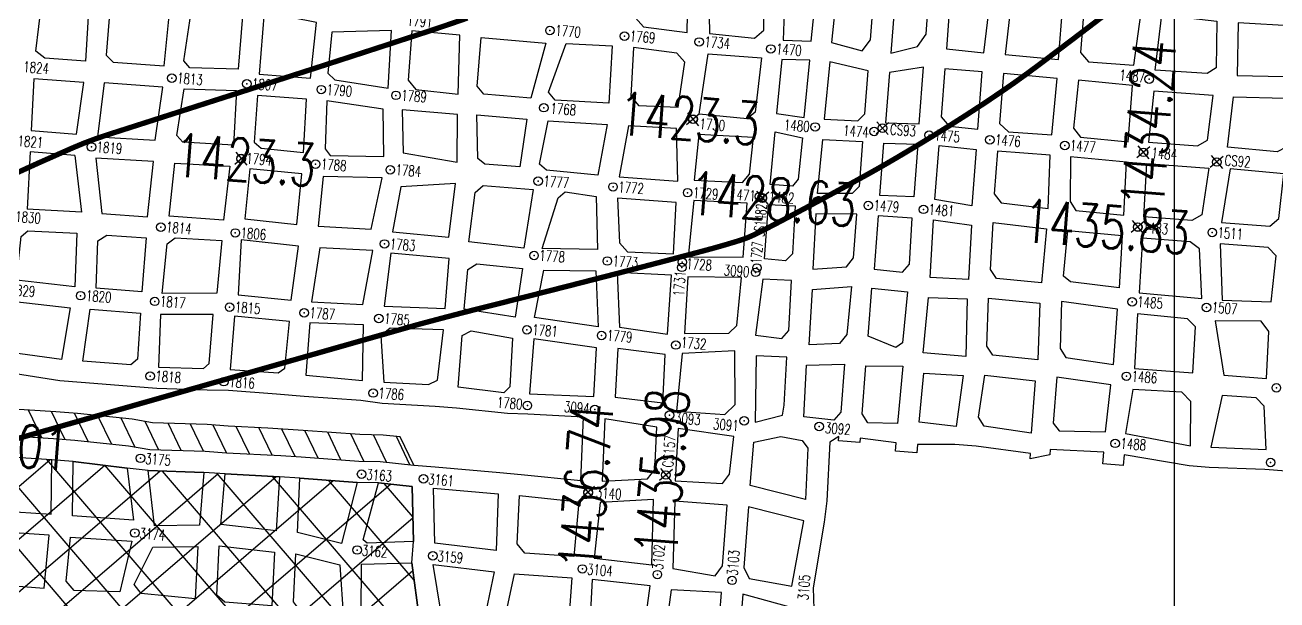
# Model space of a CAD drawing. Header units: inches. Extents: x 10131215 to 10153225, y 3476725 to 3491422.
# Drawn here: x 10138923 to 10140096, y 3482719 to 3483257 of the extents above; entities that cross this region are included whole.
import ezdxf
from ezdxf.enums import TextEntityAlignment as Align

# ---------------------------------------------------------------- set-up
doc = ezdxf.new("R2010")
doc.units = ezdxf.units.IN
doc.header["$LTSCALE"] = 100
doc.header["$MEASUREMENT"] = 0
doc.header["$PDMODE"] = 32
doc.header["$PDSIZE"] = 8
doc.layers.get('0').update_dxf_attribs({"color": 60, "linetype": 'CONTINUOUS'})
for name, color, linetype in [('ELEVATIONS-UPEER MASON-CONTOURS', 175, 'CONTINUOUS'), ('ELEVATIONS-UPPER MASON-SPOT', 175, 'CONTINUOUS'), ('GRID COORDINATES-VA SOUTH NAD27', 252, 'CONTINUOUS'), ('MINE WORKINGS-ADVANCED-SURVEYED', 7, 'CONTINUOUS'), ('MINE WORKINGS-RETREAT AREA', 4, 'CONTINUOUS'), ('SPADS-CONTROL SURVEY-LABELS', 230, 'CONTINUOUS'), ('SPADS-CONTROL SURVEY-SYMBOLS', 230, 'CONTINUOUS'), ('SPADS-LABEL', 90, 'CONTINUOUS'), ('SPADS-SYMBOL', 90, 'CONTINUOUS')]:
    doc.layers.add(name, color=color, linetype=linetype)
doc.styles.add('LEV', font='SIMPLEX.shx', dxfattribs={"width": 0.7, "height": 40})
doc.styles.add('SP', font='SIMPLEX', dxfattribs={"width": 0.75, "height": 12})

# ---------------------------------------------------------------- blocks, each defined once
blk = doc.blocks.new('*X37')
at = {"color": 0}
for p, q in [((778431.440724347, 180254.6944563904), (778417.0520876484, 180279.616306204)), ((778453.0233580143, 180254.8122383174), (778438.6347213157, 180279.7340881311)), ((778474.4682843264, 180255.1685363804), (778460.2173549831, 180279.8518700581)), ((778495.7497664167, 180255.8079281394), (778481.4719582447, 180280.5378173144)), ((778517.8295064518, 180255.0646965807), (778503.1013427561, 180280.5746244041)), ((778172.0395786637, 180253.9904202553), (778157.7364120643, 180278.7642315147)), ((778193.6163695323, 180254.1183222065), (778179.1919166652, 180279.1022074439)), ((778215.4826214935, 180253.7448628388), (778200.8551449782, 180279.0803953497)), ((778237.4723052448, 180253.1576133392), (778222.8072893762, 180278.5581659174)), ((778259.700789569, 180252.1567491145), (778244.7969731275, 180277.9709164178)), ((778281.9072860145, 180251.1939690126), (778267.2660962094, 180276.5532536384)), ((778303.022402681, 180252.1215141387), (778288.9350505663, 180276.5215237451)), ((778324.1375193472, 180253.0490592648), (778310.0544595488, 180277.4416343617)), ((778345.6857351456, 180253.2264546896), (778331.2970984471, 180278.1483045032)), ((778367.0275597156, 180253.7613302082), (778352.7956508626, 180278.4117194304)), ((778388.3693179, 180254.2963207098), (778374.1385483356, 180278.9447366263)), ((778409.8580906796, 180254.5766744633), (778395.5650953876, 180279.3328685014))]:
    blk.add_line(p, q, dxfattribs=at)
blk = doc.blocks.new('*X36')
at = {"color": 0}
for p, q in [((777780.7893512186, 179833.6175103443), (778181.3109365975, 180234.1390957233)), ((777833.8412347785, 179833.6363853153), (778232.8974682653, 180232.6926188021)), ((777939.9450018986, 179833.6741352573), (778339.4630648204, 180233.1921981792)), ((777992.9968854585, 179833.6930102282), (778393.7321931425, 180234.4283179124)), ((778046.0487690184, 179833.7118851992), (778447.1165895832, 180234.7797057641)), ((778464.4550965122, 179842.0101065561), (778072.0977594928, 180234.3674435756)), ((778099.1006525784, 179833.7307601702), (778501.0036230488, 180235.6337306406)), ((778464.1503757938, 179895.3478358636), (778126.0728776621, 180233.4253339953)), ((778508.7330821571, 179903.7981380892), (778178.43768872, 180234.0935315264)), ((778536.8641973105, 179928.7000315249), (778232.8703550312, 180232.6938738043)), ((778535.7561820616, 180035.8740639518), (778338.4436112519, 180233.1866347615)), ((778537.6014592015, 180087.0617954009), (778390.3204612352, 180234.3427933671)), ((778530.0462659684, 180147.6499972231), (778442.9393536672, 180234.7569095241)), ((778524.4274831408, 180206.3017886396), (778494.8889967364, 180235.8402750439)), ((777886.8931183385, 179833.6552602863), (778284.5431172483, 180231.3052591961)), ((778537.2350632808, 179981.3621741436), (778287.1763074156, 180231.4209300088)), ((778152.1525361383, 179833.7496351412), (778524.4528683521, 180206.0499673549)), ((778205.2044196983, 179833.7685101122), (778528.1626029343, 180156.7266933482))]:
    blk.add_line(p, q, dxfattribs=at)
blk = doc.blocks.new('CS')
at = {"layer": 'SPADS-CONTROL SURVEY-SYMBOLS'}
for p, q in [((-5.656854249653406, 5.656854249420576), (5.656854249420576, -5.656854249536991)), ((5.656854249420576, 5.656854249420576), (-5.656854249653406, -5.656854249536991))]:
    blk.add_line(p, q, dxfattribs=at)
blk.add_circle((-2.328306436538696e-10, -1.455191522836685e-10), 4, dxfattribs=at)
blk = doc.blocks.new('SS')
at = {"layer": 'SPADS-CONTROL SURVEY-SYMBOLS'}
blk.add_line((0, 0), (0, -4), dxfattribs=at)
blk.add_circle((0, 0), 4, dxfattribs=at)

msp = doc.modelspace()

# ---------------------------------------------------------------- linework, layer by layer
at = {"layer": 'ELEVATIONS-UPEER MASON-CONTOURS', "const_width": 5.000142584255225}
for points in [[(10135978.88428691, 3483263.248318839, 4.255055060081e-07), (10135880.17467438, 3483248.315375748, 0.0005474603146306517)], [(10136147.75905881, 3483288.543522684, 1.373056544530431e-06), (10135988.51066798, 3483264.690762232, 2.300745381369936e-05)], [(10139638.82532724, 3483431.707527347, 7.746851416543983e-07), (10139693.51518071, 3483463.689686147, 1.130609256245208e-05)], [(10138804.86546588, 3484318.684978562, 1.744273280105424e-06), (10138743.64353124, 3484310.015058426, 0.000372396925062913)], [(10137623.40510488, 3484107.94514403, -4.648642984989848e-07), (10137609.74202543, 3484100.70544615, -0.0001325035653944771)], [(10139697.26243891, 3483465.881172217, 6.75367293993385e-06), (10139736.40876738, 3483488.776777369, -3.284967643956018e-06), (10139816.89067232, 3483535.849167633, -0.0002011422296852698)], [(10139949.99915357, 3483278.494988322, -0.001039072279591555), (10139918.54664585, 3483254.413962916, -0.0007740340605703003), (10139901.03346902, 3483241.105780974, -0.0005078287027731104), (10139874.28792481, 3483220.889918093, -0.01198771356719009), (10139836.65728365, 3483193.897010481, -0.009793173159368273), (10139789.20115846, 3483162.893999811, -0.006670368351862908), (10139740.48633383, 3483133.309864366, -0.008581508942518332), (10139701.93568086, 3483111.47915666, -7.051963211750682e-05), (10139686.70196177, 3483103.197295362, -0.0005486088295270628), (10139684.74246193, 3483102.135148239, -0.0001512913614189629), (10139680.93926933, 3483100.080509928, -4.217995637000481e-05), (10139667.29510137, 3483092.716198067, -0.002312140601091855), (10139633.10244169, 3483074.468408147, -0.003794415938045093), (10139612.13259114, 3483063.604242618, -0.008406307911324), (10139606.15766103, 3483060.69137531, -0.00991406096609371), (10139601.00419478, 3483058.408682426, -0.01662209407865198), (10139596.41220875, 3483056.659762101, -0.008930999990898202), (10139587.71234806, 3483053.846085912, -0.008944882218229996), (10139559.60952505, 3483045.854742159, -0.002172479273046496), (10139443.2058931, 3483015.534407933, -0.001162993260614041), (10139352.63335292, 3482992.586537043, 0.003050303510867928), (10139318.1336375, 3482983.706816668, 0.0008489259240611983), (10139293.55556034, 3482977.175996867, 0.004015818449933219), (10139288.37346379, 3482975.744903859), (10139049.95220506, 3482907.836680224), (10138970.77169532, 3482885.284128526), (10138891.59118557, 3482862.731576827, 0.0353592323877614)], [(10138870.97526662, 3483097.925475069, -0.008227939242929545), (10138967.62913829, 3483141.993784451, -0.02531711529445918), (10138999.94903097, 3483154.185039477), (10138999.97806762, 3483154.19434327), (10139129.27554745, 3483195.623260988, 0.0007621395652452576), (10139211.25899711, 3483222.029892496, 0.0008120970066991008), (10139288.12070304, 3483247.05420054, 0.002382436526322875), (10139315.12228798, 3483256.036463472, 0.002841425880462509), (10139337.68231046, 3483263.803915795, 0.004295220990729927)], [(10138599.35809262, 3482721.946277663, 1.5611366542742e-05), (10138519.3712577, 3482686.899389814, 0.000200515721127028)]]:
    msp.add_lwpolyline(points, format="xyb", dxfattribs=at)
at = {"layer": 'GRID COORDINATES-VA SOUTH NAD27'}
msp.add_line((10140000, 3476730), (10140000, 3490730), dxfattribs=at)
at = {"layer": 'MINE WORKINGS-ADVANCED-SURVEYED', "flags": 128}
for points in [[(10139544.67122843, 3483301.884061131), (10139499.56215498, 3483306.409924616), (10139495.31187606, 3483263.999420736), (10139502.67797467, 3483255.41176147), (10139543.48156735, 3483250.281566494)], [(10139563.6138405, 3483300.401483145), (10139564.62073666, 3483249.185172415), (10139606.69538732, 3483244.99796434), (10139615.2807428, 3483252.366747928), (10139615.5768394, 3483297.665495671)], [(10139635.48729201, 3483295.769001434), (10139633.61799701, 3483242.944999261), (10139659.81253547, 3483242.256929691), (10139664.6837131, 3483290.734413571)], [(10139683.62406072, 3483289.223181796), (10139678.75288309, 3483240.745697916), (10139707.49232453, 3483232.937793398), (10139715.32548832, 3483243.361383999), (10139718.81951792, 3483288.226818935)], [(10138979.95359893, 3483223.427127706), (10138942.05418612, 3483226.205052585), (10138933.51662912, 3483232.847099973), (10138939.14975126, 3483278.971214165), (10138983.0242075, 3483275.633174575)], [(10139770.07584431, 3483284.468357074), (10139738.75971123, 3483286.673916887), (10139734.41158549, 3483230.841375633), (10139759.45537149, 3483237.136129581), (10139767.34551889, 3483248.571013998)], [(10139827.25340783, 3483280.142566438), (10139790.01881268, 3483282.951509621), (10139786.3783788, 3483235.088385521), (10139821.42140695, 3483231.327239495)], [(10139895.34145936, 3483276.063930041), (10139847.19283444, 3483278.579850852), (10139841.36083356, 3483229.764523908), (10139891.42140301, 3483224.980819341)], [(10139058.73149466, 3483268.870323096), (10139003.04300669, 3483275.113030585), (10138999.41502834, 3483229.019636047), (10139005.9578794, 3483222.523795231), (10139053.8308219, 3483219.014837489)], [(10139126.95996965, 3483265.630935582), (10139123.12866121, 3483215.746009869), (10139077.76729314, 3483217.260358619), (10139072.22179505, 3483223.683096149), (10139078.67442931, 3483267.353032373)], [(10139196.55893562, 3483259.489433441), (10139147.27442314, 3483269.144796627), (10139142.83923159, 3483211.216468748), (10139190.6984039, 3483207.524445903)], [(10139968.83228027, 3483269.346477007), (10139915.28339842, 3483274.533609669), (10139911.97547021, 3483231.427274593), (10139919.34011769, 3483222.838370821), (10139962.06822284, 3483219.59300477)], [(10139988.08397677, 3483266.73206625), (10140039.78113185, 3483260.768962498), (10140039.15546392, 3483217.228506574), (10140030.76828303, 3483211.782324398), (10139981.87875838, 3483215.091602062)], [(10140059.72336428, 3483259.242469995), (10140058.70515426, 3483209.891308591), (10140102.13509782, 3483209.009534216), (10140110.54117467, 3483214.426505271), (10140112.91964255, 3483256.075116808)], [(10139263.4309237, 3483197.994120742), (10139266.7494787, 3483252.052417886), (10139210.92955974, 3483250.406391803), (10139207.1129642, 3483212.276168162), (10139213.63092397, 3483205.755351624)], [(10139330.60675712, 3483247.75339401), (10139285.77428048, 3483251.773915148), (10139282.11967703, 3483205.460953943), (10139289.4244331, 3483196.821055849), (10139329.20262215, 3483192.486659918)], [(10139397.13429513, 3483188.805388112), (10139353.28649616, 3483192.477028662), (10139346.8948346, 3483200.036939495), (10139350.49498438, 3483245.412179074), (10139411.29178063, 3483240.316901967)], [(10139473.23194757, 3483237.60729527), (10139470.21466635, 3483184.120017172), (10139420.0547355, 3483186.886121461), (10139413.66307394, 3483194.446032294), (10139430.31658241, 3483240.038399229)], [(10139541.34383621, 3483222.362490209), (10139533.9777376, 3483230.950149475), (10139493.17414491, 3483236.080344451), (10139490.76764402, 3483190.569945292), (10139498.13374263, 3483181.982286026), (10139535.10315526, 3483180.154536879)], [(10139563.13815868, 3483230.242560347), (10139613.30381347, 3483226.44127193), (10139607.43172316, 3483175.739525113), (10139599.9195371, 3483169.291839473), (10139554.84176884, 3483173.823965176)], [(10139632.24935362, 3483224.996592801), (10139627.374397, 3483174.21881024), (10139653.08890203, 3483170.562519328), (10139658.38084221, 3483224.313442472)], [(10139677.32118983, 3483222.802210697), (10139672.02924965, 3483169.051287553), (10139703.40901515, 3483167.625805962), (10139709.93458886, 3483174.139003004), (10139713.07378034, 3483214.448103707)], [(10139733.01397365, 3483212.895201659), (10139729.33126645, 3483165.6070333), (10139760.96565853, 3483164.690889194), (10139764.99440534, 3483217.659413017)], [(10139784.93737372, 3483216.142565564), (10139781.51536588, 3483171.151229091), (10139788.88581425, 3483162.567302761), (10139815.79563083, 3483159.545303675), (10139820.01496292, 3483213.38175554)], [(10139839.95438953, 3483211.819039954), (10139836.28200791, 3483164.961387405), (10139844.70779943, 3483157.279366075), (10139884.99166874, 3483154.263451707), (10139890.04411467, 3483207.03307419)], [(10139052.36875617, 3483199.067778117), (10138997.5143429, 3483203.088458863), (10138991.37859946, 3483152.552860023), (10139045.29887984, 3483149.42720268)], [(10139121.59031836, 3483195.80468807), (10139118.692716, 3483144.810477856), (10139071.22373639, 3483147.442166616), (10139065.69916243, 3483153.882911065), (10139072.31581554, 3483197.605712391)], [(10139909.98605373, 3483205.502753818), (10139905.54573594, 3483160.709906958), (10139911.91328646, 3483152.197519205), (10139956.64885797, 3483147.795190379), (10139960.63811267, 3483200.646359306)], [(10139975.79681003, 3483147.600459483), (10140021.66144626, 3483144.057039139), (10140031.09714731, 3483149.346105102), (10140036.40177526, 3483191.354662423), (10139980.5280328, 3483195.136694038)], [(10139187.16592887, 3483187.73695839), (10139141.30088874, 3483191.275146949), (10139137.94319365, 3483147.348314047), (10139144.54122501, 3483141.828331925), (10139184.34927217, 3483137.777320419)], [(10139259.38852564, 3483134.039610761), (10139258.77237352, 3483178.313642157), (10139206.11018458, 3483186.275532681), (10139204.67320722, 3483141.235918937), (10139209.20067131, 3483134.871522029)], [(10140049.65608181, 3483142.897231891), (10140055.35893789, 3483190.071473125), (10140103.70747252, 3483188.846425207), (10140104.51525976, 3483142.679043572), (10140096.14895773, 3483138.318990087)], [(10139328.61368189, 3483173.468936714), (10139276.79355584, 3483177.808148272), (10139277.71928009, 3483137.64562606), (10139328.18758669, 3483128.751819117)], [(10139387.01576932, 3483124.230374089), (10139354.11187056, 3483126.759317919), (10139347.51542898, 3483132.281199755), (10139346.63486421, 3483172.963442829), (10139393.47228584, 3483169.041463151)], [(10139468.68771553, 3483164.177819826), (10139459.9573567, 3483116.634212271), (10139411.86633069, 3483121.317419711), (10139405.26988911, 3483126.839301548), (10139413.40310355, 3483167.372535628)], [(10139533.57620445, 3483160.212339532), (10139488.62991287, 3483162.650869007), (10139479.89955404, 3483115.107261453), (10139534.81537995, 3483110.902420563)], [(10139605.60686531, 3483151.8083165), (10139554.39791218, 3483154.802302848), (10139550.13954174, 3483112.000763214), (10139595.38523598, 3483109.859560826), (10139601.97486547, 3483117.381693941)], [(10139626.08178936, 3483157.267537472), (10139651.57767025, 3483151.622171708), (10139647.66015867, 3483112.765399994), (10139642.14351997, 3483106.164572926), (10139621.31109487, 3483107.887659138)], [(10139670.51801787, 3483150.110939933), (10139707.9158162, 3483148.216751708), (10139704.59162992, 3483105.927873414), (10139698.07784279, 3483099.402888719), (10139665.69587015, 3483099.358613889)], [(10139727.8560095, 3483146.66384966), (10139759.52465344, 3483145.745069237), (10139755.75907962, 3483096.236649927), (10139724.00370168, 3483097.43098703)], [(10139779.46762182, 3483144.228221785), (10139814.31105103, 3483140.602848389), (10139810.31221429, 3483087.724690435), (10139775.62620562, 3483093.722654056)], [(10139883.53786438, 3483135.318609602), (10139834.25047765, 3483139.040132803), (10139831.24113351, 3483099.170772427), (10139837.61443346, 3483090.662688469), (10139881.74610999, 3483085.300231863)], [(10139043.77192902, 3483129.485005334), (10138989.85164864, 3483132.610662677), (10138995.38092443, 3483080.695248714), (10139038.27579769, 3483077.672782007)], [(10139115.17154545, 3483125.020975592), (10139109.25142824, 3483074.290867045), (10139058.36748138, 3483078.262093922), (10139063.71412636, 3483127.958054515)], [(10139955.21874779, 3483128.848544915), (10139902.48270649, 3483133.864805249), (10139902.29581735, 3483091.76057176), (10139907.67196888, 3483083.328330175), (10139952.48196312, 3483078.950431709)], [(10139974.25619249, 3483127.659313292), (10140032.08551644, 3483123.191522424), (10140025.69773256, 3483079.524827378), (10140016.2802252, 3483074.203433938), (10139971.40102255, 3483077.51593517)], [(10139182.82232135, 3483117.835123073), (10139134.04028539, 3483122.573262446), (10139129.41862476, 3483075.809916553), (10139178.1396802, 3483070.206709879)], [(10139247.64479369, 3483066.113946701), (10139257.85583241, 3483114.097853936), (10139202.68817115, 3483115.311062387), (10139198.08594324, 3483068.733819931)], [(10140052.10369351, 3483122.647962193), (10140044.2050624, 3483072.142322061), (10140089.32017138, 3483068.667281235), (10140097.90762564, 3483076.033618841), (10140102.56270856, 3483117.754694225)], [(10139326.65489345, 3483108.810062292), (10139275.26697092, 3483105.73881514), (10139267.5106435, 3483063.589886015), (10139320.28111892, 3483058.546356478)], [(10139390.6941818, 3483048.140131735), (10139338.99716378, 3483054.104423599), (10139345.06311981, 3483100.374388835), (10139352.57917733, 3483106.817561093), (10139399.44230587, 3483103.215732003)], [(10139458.43040588, 3483096.692014925), (10139459.63064413, 3483046.873569962), (10139407.72139708, 3483047.839333407), (10139422.91260609, 3483095.39397308), (10139429.3549411, 3483100.916692158)], [(10139533.28842911, 3483090.960223218), (10139478.37260322, 3483095.165064106), (10139480.18362181, 3483053.323498081), (10139487.54972041, 3483044.735838816), (10139530.7178431, 3483042.893974942)], [(10139596.04810688, 3483039.607098497), (10139599.92712141, 3483090.458686634), (10139549.69568508, 3483092.979100884), (10139544.67889091, 3483040.206077063)], [(10139615.99078072, 3483038.086383624), (10139619.87008979, 3483088.941839182), (10139644.76695093, 3483087.912531897), (10139642.35119258, 3483042.965010681), (10139635.83740546, 3483036.440025985)], [(10139664.25486507, 3483080.412793932), (10139661.30821012, 3483028.485233785), (10139692.84471908, 3483030.599647824), (10139699.51019095, 3483039.118929357), (10139702.61972823, 3483080.002014526)], [(10139722.5626966, 3483078.485167074), (10139718.77057797, 3483028.627746136), (10139745.38852907, 3483025.818324058), (10139751.97815856, 3483033.340457173), (10139754.24223217, 3483076.293681552)], [(10139774.18520054, 3483074.776834099), (10139809.9442, 3483069.700176525), (10139807.07338742, 3483018.769764795), (10139771.08686084, 3483020.854977114)], [(10139830.19053787, 3483072.171922748), (10139880.30510491, 3483066.354411906), (10139875.43999549, 3483015.575684922), (10139833.22677342, 3483019.789308364), (10139827.85062189, 3483028.22154995)], [(10138970.13267429, 3483012.090900386), (10138915.44432667, 3483018.284234872), (10138919.66401229, 3483058.962712863), (10138926.07108298, 3483064.526304474), (10138972.02891174, 3483062.290523189)], [(10139032.95059593, 3483007.281005307), (10138990.07487164, 3483010.563949567), (10138991.55827604, 3483054.899393568), (10138999.96045712, 3483060.322405333), (10139036.86999922, 3483057.721678166)], [(10139107.85218279, 3483055.341917163), (10139103.05851397, 3483005.939631219), (10139051.89568341, 3483005.830402029), (10139056.53994337, 3483052.325658929), (10139063.94456925, 3483057.818960617)], [(10139179.65872971, 3483050.039513353), (10139125.95110851, 3483056.010942514), (10139122.99895422, 3483004.389903345), (10139172.77256845, 3482999.518561647)], [(10139900.24807329, 3483064.837564454), (10139951.03188709, 3483060.005303866), (10139948.27635496, 3483010.900987443), (10139902.59052991, 3483016.519386117), (10139895.98970284, 3483022.03602482)], [(10139966.99252343, 3483006.459575438), (10140025.74581115, 3483000.959595775), (10140023.34217613, 3483047.610727716), (10140014.80800243, 3483054.257121649), (10139969.92879978, 3483057.56962288)], [(10139239.90765201, 3482995.350063561), (10139249.10917247, 3483045.942706732), (10139199.60499274, 3483048.566623405), (10139191.71598669, 3482998.046320166)], [(10139320.74838784, 3483038.45146405), (10139265.98369268, 3483043.647688669), (10139259.85137619, 3482993.843186175), (10139316.84167786, 3482991.542958045)], [(10140044.69093899, 3482999.509519746), (10140090.59107663, 3482998.002191726), (10140095.23643295, 3483041.13469913), (10140087.79377556, 3483048.725041401), (10140042.73283963, 3483052.196009772)], [(10139382.42993606, 3482983.578704044), (10139334.86637349, 3482991.183954607), (10139338.00923758, 3483028.103219507), (10139346.44420177, 3483033.475098384), (10139389.24357852, 3483029.195044256)], [(10139458.10369331, 3483026.931372616), (10139460.11704425, 3482974.633545338), (10139400.4546317, 3482983.219700606), (10139409.18577587, 3483027.668093437)], [(10139529.01451709, 3483022.966067518), (10139478.04589066, 3483025.404421797), (10139480.13558914, 3482974.103704387), (10139525.31205067, 3482967.485184181)], [(10139582.5964638, 3482968.421758605), (10139590.18468559, 3482975.866577937), (10139594.60342775, 3483020.661558344), (10139544.23503425, 3483021.184414734), (10139541.21253692, 3482968.259706167)], [(10139641.45228169, 3483017.96045784), (10139614.54610159, 3483019.140843471), (10139607.5248061, 3482966.520865014), (10139632.2952091, 3482963.496506671), (10139638.88483859, 3482971.018639785)], [(10139660.86435345, 3483009.463571456), (10139697.46244689, 3483012.195922051), (10139693.0523917, 3482967.400085579), (10139686.38691984, 3482958.880804046), (10139657.9176985, 3482957.536011308)], [(10139716.40826685, 3483010.754916971), (10139750.00625687, 3483007.414598285), (10139745.36867457, 3482959.627316557), (10139739.00657219, 3482955.096628699), (10139712.99536008, 3482965.883238127)], [(10138957.56818601, 3482943.748709185), (10138909.935955, 3482950.404720752), (10138913.91737585, 3482998.342037525), (10138965.61439387, 3482992.377745662)], [(10139769.64585576, 3483001.909157157), (10139805.70822471, 3483000.821093258), (10139804.60418184, 3482946.747551527), (10139764.70490397, 3482950.133281754)], [(10139825.80287783, 3483001.298542643), (10139873.99899041, 3482996.629864966), (10139871.9736415, 3482943.629314026), (10139829.76041943, 3482947.842937468), (10139824.3842679, 3482956.275179054)], [(10139942.77980361, 3482939.0889818), (10139946.74995914, 3482990.958747609), (10139894.1694859, 3482998.104462769), (10139892.82671835, 3482954.078247599), (10139898.20286988, 3482945.646006013)], [(10139028.82107183, 3482944.310692982), (10139022.38032738, 3482938.786119024), (10138977.51038335, 3482942.221758366), (10138984.55948135, 3482990.927142384), (10139031.42364511, 3482987.33880796)], [(10139090.62938968, 3482935.556261927), (10139095.99437727, 3482940.162752987), (10139099.51474207, 3482986.154163758), (10139050.36873259, 3482985.888204682), (10139048.30518393, 3482936.801082959)], [(10139171.22284058, 3482979.578121398), (10139119.45518232, 3482984.604435883), (10139115.63393596, 3482934.657168468), (10139160.50558989, 3482931.243934085), (10139166.86772534, 3482935.774575492)], [(10139962.56729036, 3482935.570516819), (10140017.28998903, 3482931.397623486), (10140019.69672882, 3482974.342851163), (10140012.25407143, 3482981.933193434), (10139965.46612761, 3482986.517335604)], [(10139239.44306293, 3482924.282288443), (10139240.47049091, 3482976.252837847), (10139190.16625881, 3482978.105879917), (10139186.43143437, 3482929.271843108)], [(10139315.33480047, 3482971.59923386), (10139265.32480227, 3482973.372054906), (10139256.74456164, 3482965.997316186), (10139259.37953998, 3482922.682383192), (10139301.32613703, 3482920.319406016), (10139309.70070417, 3482924.663563177)], [(10140046.20686403, 3482929.192559814), (10140086.09220887, 3482926.151092679), (10140088.45412248, 3482970.083055958), (10140081.16410467, 3482979.667622211), (10140038.17898321, 3482979.948878867)], [(10139377.40473086, 3482918.22706147), (10139371.94064002, 3482912.646094669), (10139329.2372049, 3482918.079538664), (10139332.98277676, 3482966.254299376), (10139341.33698578, 3482970.637479468), (10139379.92587246, 3482963.710323729)], [(10139456.17901129, 3482909.12112222), (10139458.59009343, 3482954.691347992), (10139399.94494052, 3482963.200632552), (10139395.94440774, 3482911.723032219)], [(10139522.89136378, 3482948.639472085), (10139478.60863832, 3482954.16150704), (10139476.19755618, 3482908.591281269), (10139520.91480513, 3482903.161422192)], [(10139578.81201466, 3482892.487526508), (10139588.54657533, 3482901.774541737), (10139588.35982774, 3482951.935369323), (10139538.77438342, 3482949.389728583), (10139533.68174688, 3482895.619556343)], [(10139608.07439436, 3482947.423253373), (10139607.34871302, 3482885.29682148), (10139632.8732429, 3482891.680323533), (10139634.46761161, 3482901.147921956), (10139636.98877928, 3482946.089929317)], [(10139690.92880527, 3482939.479929854), (10139687.5158985, 3482894.60825101), (10139680.92626901, 3482887.086117895), (10139652.81544024, 3482890.153372714), (10139655.479545, 3482938.666033724)], [(10139710.87177365, 3482937.963082402), (10139745.69443921, 3482937.538366599), (10139740.60180267, 3482883.768194359), (10139712.83501841, 3482884.659161971), (10139707.45886688, 3482893.091403557)], [(10139765.25819572, 3482931.035777053), (10139802.24187072, 3482928.874722362), (10139795.60999158, 3482881.23912538), (10139760.77229816, 3482885.242792163)], [(10139822.33652384, 3482929.352171747), (10139869.45964563, 3482923.762188024), (10139865.74336937, 3482874.901915505), (10139821.68753521, 3482881.261520529), (10139816.31138368, 3482889.693762115)], [(10139935.33416208, 3482875.998750769), (10139940.33261558, 3482920.220173749), (10139889.78182586, 3482927.231082665), (10139886.52060384, 3482884.353700659), (10139891.97259775, 3482876.918607492)], [(10139954.27928993, 3482874.548674739), (10140015.07494648, 3482863.118021306), (10140015.23699871, 3482904.475015721), (10140006.87108955, 3482913.136414793), (10139961.0465568, 3482915.627844399)], [(10140034.02007432, 3482861.667945276), (10140086.02253747, 3482859.693540125), (10140084.11525523, 3482900.225618534), (10140076.67044302, 3482907.813847307), (10140044.76216714, 3482910.247021015)]]:
    msp.add_lwpolyline(points, close=True, dxfattribs=at)
for points in [[(10138931.61594368, 3483206.915922788), (10138929.17866765, 3483158.323578947), (10138971.51274966, 3483155.07692071)], [(10138971.51274966, 3483155.07692071), (10138978.49153321, 3483203.480068333), (10138931.61594368, 3483206.915922788)], [(10138969.98579884, 3483135.134723363), (10138928.17637321, 3483138.340682001), (10138925.48177106, 3483084.617988162)], [(10138969.98579884, 3483135.134723363), (10138976.42737578, 3483082.03075726), (10138925.48177106, 3483084.617988162)], [(10138901.26066628, 3482872.944473491), (10138950.1813517, 3482869.960594165), (10138970.11582052, 3482868.335858341), (10139020.44128042, 3482863.109773997), (10139040.24848806, 3482859.689603331), (10139092.26029918, 3482857.979061477), (10139112.21002661, 3482856.553863555), (10139163.15309146, 3482853.917095225), (10139182.10533253, 3482852.563157198), (10139235.9695966, 3482848.715122809), (10139255.99058393, 3482848.287411258), (10139287.67023042, 3482844.77492839), (10139307.61242777, 3482843.247977571), (10139368.21432357, 3482837.988886911), (10139388.14245033, 3482836.28812895), (10139443.85616736, 3482830.529600324), (10139446.62592913, 3482889.910512473), (10139394.42449775, 3482892.783379026), (10139375.40484929, 3482893.306465162), (10139327.63729965, 3482898.143061618), (10139307.7008226, 3482899.742966869), (10139257.77963473, 3482902.745906146), (10139237.92315294, 3482905.34263525), (10139184.91444131, 3482909.328885809), (10139158.98859682, 3482911.300976785), (10139114.1169429, 3482914.714211168), (10139094.09813595, 3482915.234056362), (10139046.77823311, 3482916.858885613), (10139026.83603577, 3482918.385836432), (10138975.98343253, 3482922.27956102), (10138956.04123519, 3482923.806511838), (10138908.48535172, 3482931.459633273)], [(10140104.51470128, 3482839.222016462), (10140084.57246144, 3482840.748412283), (10140032.56999829, 3482842.722817434), (10140013.62487045, 3482844.172893463), (10139952.75289411, 3482854.606434905), (10139951.9896962, 3482844.635314988), (10139933.04456835, 3482846.085391018), (10139933.88408606, 3482857.053622927), (10139883.62739611, 3482859.500832562), (10139883.24818425, 3482854.515090469), (10139864.92030084, 3482850.894511082), (10139865.29951271, 3482855.880253176), (10139814.26363962, 3482862.770754809), (10139794.32067124, 3482864.287602261), (10139759.17960834, 3482864.302675369), (10139758.57286936, 3482856.325488018), (10139738.62990098, 3482857.842335471), (10139739.23663996, 3482865.819522821), (10139705.71449231, 3482870.156989926), (10139705.41112282, 3482866.168396251), (10139685.46815444, 3482867.685243703), (10139685.77152393, 3482871.673837378), (10139677.15099258, 3482866.292750193), (10139674.28497432, 3482811.35680089), (10139671.88247918, 3482791.475883205), (10139661.54182542, 3482730.048754235), (10139662.13200497, 3482709.957096015)]]:
    msp.add_lwpolyline(points, dxfattribs=at)
at = {"layer": 'MINE WORKINGS-ADVANCED-SURVEYED'}
for points in [[(10139466.56555179, 3482888.350300218), (10139463.86933202, 3482829.825248701), (10139506.51624028, 3482832.151388059), (10139513.18602736, 3482840.667291619), (10139515.24281913, 3482880.628033853)], [(10139587.26263671, 3482871.784495226), (10139535.18501647, 3482879.101083035), (10139532.44109683, 3482830.166351995), (10139576.54981611, 3482827.791954455), (10139583.21960319, 3482836.307858014)], [(10139605.90403389, 3482866.351281327), (10139631.34629208, 3482871.738126187), (10139651.21447869, 3482868.119168171), (10139656.70810013, 3482860.714779513), (10139654.33380979, 3482812.761737796), (10139602.47467267, 3482825.80691839)], [(10138948.55661587, 3482850.026125341), (10138899.63593046, 3482853.010004667), (10138899.89346442, 3482802.205038774), (10138947.8046124, 3482799.09805258)], [(10139018.9448226, 3482842.162560191), (10139024.98327226, 3482793.459123335), (10138967.73197134, 3482797.388321687), (10138968.4910847, 3482848.401389517)], [(10139086.80408404, 3482788.725575797), (10139044.62007944, 3482787.943733047), (10139038.82329014, 3482839.739875897), (10139090.83510126, 3482838.029334043)], [(10139158.59599448, 3482783.228552849), (10139106.89897646, 3482789.192844713), (10139110.78482869, 3482836.604136121), (10139161.72789355, 3482833.967367791)], [(10139219.88237347, 3482771.51523624), (10139178.53819183, 3482781.701602031), (10139180.68013461, 3482832.613429765), (10139234.54439868, 3482828.765395375)], [(10139286.1432796, 3482824.832731043), (10139287.36276275, 3482773.369031413), (10139243.96570537, 3482771.677114993), (10139240.20630852, 3482774.973834758), (10139254.56538601, 3482828.337683824)], [(10139364.62634961, 3482764.773593138), (10139307.3049601, 3482771.842080595), (10139306.08547695, 3482823.305780225), (10139366.51356561, 3482818.060760151)], [(10139437.43452921, 3482759.36314244), (10139391.52294245, 3482762.40402106), (10139384.25567704, 3482771.075477331), (10139386.44169237, 3482816.36000219), (10139442.1554094, 3482810.601473563)], [(10139462.16857406, 3482809.897121941), (10139456.36176121, 3482757.695665793), (10139510.37953568, 3482751.619123264), (10139512.04540608, 3482812.671867794)], [(10139531.98760342, 3482811.144916975), (10139530.16903795, 3482748.097952711), (10139569.90758005, 3482741.043395997), (10139576.65371467, 3482750.556409425), (10139581.0055245, 3482807.391671862)], [(10139600.94772185, 3482805.864721044), (10139596.59591201, 3482749.029458607), (10139601.81509581, 3482738.600274688), (10139641.59066089, 3482731.453691141), (10139652.92887288, 3482792.810573266)], [(10138946.09488151, 3482779.170693646), (10138894.19826174, 3482782.619626019), (10138894.17531007, 3482741.432456091), (10138901.52735973, 3482732.832766205), (10138941.40670861, 3482729.713665657)], [(10139023.45632144, 3482773.516925989), (10139012.15025205, 3482726.171950759), (10138969.32225283, 3482727.530295272), (10138961.97020316, 3482736.129985158), (10138966.02224044, 3482777.460962754)], [(10139082.86778811, 3482719.744069172), (10139032.0922312, 3482724.642152835), (10139025.72445767, 3482733.154373766), (10139043.09312863, 3482768.001535701), (10139085.27713322, 3482768.783378451)], [(10139154.58242313, 3482713.239697687), (10139110.71006902, 3482716.60525312), (10139103.19221674, 3482723.199766033), (10139105.37202564, 3482769.250647367), (10139157.06904366, 3482763.286355503)], [(10139221.84972294, 3482701.058692046), (10139180.35401622, 3482709.256762472), (10139174.90685175, 3482716.695394549), (10139177.01124101, 3482761.759404684), (10139218.35542265, 3482751.573038894)], [(10139285.83581193, 3482753.426834067), (10139292.74996605, 3482699.640477181), (10139242.94178083, 3482701.44660214), (10139238.33873553, 3482706.814546407), (10139238.45031508, 3482752.04030781)], [(10139353.49165928, 3482700.038077969), (10139320.74538987, 3482698.499855902), (10139313.30294372, 3482706.090405301), (10139305.77800928, 3482751.899883248), (10139362.87111104, 3482744.850191035)], [(10139432.11576713, 3482692.062750717), (10139381.41209881, 3482697.918226273), (10139374.04050229, 3482706.501166625), (10139381.79834303, 3482743.182714387), (10139435.67929064, 3482739.439740337)], [(10139508.85258486, 3482731.676925918), (10139454.60652264, 3482737.77226369), (10139452.05893823, 3482690.548570935), (10139501.97669238, 3482681.173018557)], [(10139575.74213601, 3482725.552315201), (10139528.64208713, 3482728.155755365), (10139521.91888973, 3482679.646067739), (10139572.70454893, 3482685.734942681)]]:
    msp.add_lwpolyline(points, close=True, dxfattribs=at)
msp.add_lwpolyline([(10139642.18084043, 3482711.362032921), (10139595.68433336, 3482724.025364383), (10139593.2561445, 3482692.18927329), (10139600.6240825, 3482683.603192107)], dxfattribs=at)
at = {"layer": 'MINE WORKINGS-RETREAT AREA', "flags": 128}
msp.add_lwpolyline([(10138901.26066628, 3482872.944473491), (10138950.1813517, 3482869.960594165), (10138970.11582052, 3482868.335858341), (10139020.44128042, 3482863.109773997), (10139040.24848806, 3482859.689603331), (10139092.26029918, 3482857.979061477), (10139112.21002661, 3482856.553863555), (10139163.15309146, 3482853.917095225), (10139182.10533253, 3482852.563157198), (10139235.9695966, 3482848.715122809), (10139255.99058393, 3482848.287411258), (10139287.67023042, 3482844.77492839), (10139274.92942794, 3482871.341479602), (10139258.74565689, 3482873.135856271), (10139237.12805418, 3482873.696791735), (10139183.88682993, 3482877.500316491), (10139150.84329502, 3482879.584931937), (10139113.74706556, 3482881.50848683), (10139094.04179658, 3482882.916220769), (10139042.79851126, 3482884.619968828), (10139023.86334185, 3482887.889562006), (10138972.69815141, 3482893.202848786), (10138952.21227147, 3482894.878680195), (10138903.03734635, 3482897.883281035)], dxfattribs=at)
at = {"layer": 'MINE WORKINGS-RETREAT AREA'}
msp.add_lwpolyline([(10139292.74996605, 3482699.640477181), (10139285.83581193, 3482753.426834067), (10139287.36276275, 3482773.369031413), (10139286.1432796, 3482824.832731043), (10139254.56538601, 3482828.337683824), (10139234.54439868, 3482828.765395375), (10139180.68013461, 3482832.613429765), (10139161.72789355, 3482833.967367791), (10139110.78482869, 3482836.604136121), (10139090.83510126, 3482838.029334043), (10139038.82329014, 3482839.739875897), (10139018.9448226, 3482842.162560191), (10138968.4910847, 3482848.401389517), (10138948.55661587, 3482850.026125341), (10138899.63593046, 3482853.010004667)], dxfattribs=at)
at = {"layer": 'SPADS-SYMBOL'}
for p in [(10139415.0669639, 3483252.100278746), (10139484.9398201, 3483246.750118794), (10139554.81267624, 3483241.399958979), (10139621.94214118, 3483234.818521519), (10139060.97930006, 3483207.470923228), (10139131.07650724, 3483202.103584055), (10139976.26107855, 3483206.460366114), (10139200.89146818, 3483196.717738145), (10139270.8590504, 3483191.360324607), (10139409.39745143, 3483179.759516327), (10139549.27278909, 3483169.049271149), (10139663.39514563, 3483161.723593684), (10139718.63975345, 3483157.421194702), (10139770.15639105, 3483153.971703639), (10139827.03404818, 3483149.645569104), (10139897.24365265, 3483144.305402101), (10138985.60287527, 3483142.975018582), (10139125.7274919, 3483132.245684486), (10139971.01704276, 3483137.948426217), (10139195.62527616, 3483126.893615244), (10139265.51308929, 3483121.542309622), (10139404.01932516, 3483110.8967775), (10139474.1265037, 3483105.528675495), (10139543.99936011, 3483100.178515573), (10139611.40337826, 3483096.615035393), (10139614.00857272, 3483094.836717033), (10139713.25107835, 3483088.22834528), (10139764.87386518, 3483084.519935731), (10139050.58498463, 3483067.792046174), (10139120.38305748, 3483062.447611686), (10139965.65699858, 3483067.920867663), (10140035.41986536, 3483062.771645807), (10139260.19766778, 3483052.123140622), (10139400.18268857, 3483041.404496452), (10139468.81413656, 3483036.149391036), (10139538.63965669, 3483030.181019622), (10139539.00842261, 3483034.997086657), (10139608.95606285, 3483029.641200753), (10139607.71230169, 3483025.513968147), (10138975.47764352, 3483003.666692466), (10139044.86689913, 3482998.353560955), (10139115.06381825, 3482992.978586818), (10139960.30153367, 3482997.953136021), (10140030.04989954, 3482992.614461862), (10139184.89566794, 3482987.551329268), (10139254.84330825, 3482982.195442677), (10139393.54276824, 3482971.715648406), (10139463.47046629, 3482966.361289192), (10139533.06846638, 3482957.421514079), (10139040.61165652, 3482928.371792503), (10139109.71174891, 3482923.080802333), (10139954.95751694, 3482928.134971878), (10139249.50269153, 3482912.447225352), (10140095.4344768, 3482917.422713489), (10139393.89936783, 3482900.859211422), (10139457.19547817, 3482897.115890005), (10139527.10323406, 3482891.763057894), (10139597.06084573, 3482886.40640847), (10139667.13811125, 3482881.040597298), (10139944.52041362, 3482865.273361776), (10139031.60049238, 3482851.292151764), (10140090.07138, 3482847.355269804), (10139238.65776366, 3482836.499861408), (10139296.6998472, 3482832.055582665), (10139450.86753341, 3482818.898033679), (10139026.24384192, 3482781.334539989), (10139234.43155265, 3482765.393619096), (10139305.36633758, 3482759.962147017), (10139445.41010299, 3482747.624229389), (10139515.66003811, 3482742.315411758), (10139585.61765007, 3482736.958762298)]:
    msp.add_point(p, dxfattribs=at)

# ---------------------------------------------------------------- block references
at = {"layer": 'MINE WORKINGS-RETREAT AREA', "xscale": 1.000028516851045, "yscale": 1.000028516851045, "zscale": 1.000028516851045, "rotation": 355.6010874874682}
for name in ['*X37', '*X36']:
    msp.add_blockref(name, (9349211.396678967, 3362830.088531519), dxfattribs=at)
at = {"layer": 'SPADS-CONTROL SURVEY-SYMBOLS', "xscale": 1.000028516851045, "yscale": 1.000028516851045, "zscale": 1.000028516851045}
for name, p, rotation in [('CS', (10139548.98146818, 3483168.905846145), 355.601025076119), ('CS', (10139726.54237352, 3483160.607930308), 355.6010253568769), ('CS', (10139125.90964298, 3483131.933161316), 355.6010244115185), ('CS', (10139970.89055369, 3483137.958090671), 355.6010257441002), ('CS', (10140039.65396455, 3483128.857455405), 355.60102585328), ('CS', (10139613.86265604, 3483095.544257627), 355.6010251841072), ('SS', (10139613.91801584, 3483094.895271866), 355.6010251842443), ('CS', (10139965.53284155, 3483067.999069869), 355.6010257410165), ('CS', (10139523.68982389, 3482835.667855209), 355.6010250618), ('CS', (10139450.78688523, 3482819.577159963), 355.6010249480246)]:
    msp.add_blockref(name, p, dxfattribs=dict(at, rotation=rotation))

# ---------------------------------------------------------------- texts
at = {"layer": 'ELEVATIONS-UPPER MASON-SPOT', "style": 'LEV', "width": 0.7}
for s, rotation, p in [('1434.24', 85.60108748746859, (10139975.65956632, 3483164.974564698)), ('1423.3', 355.6010874874686, (10139545.70398535, 3483169.578373719)), ('1423.3', 355.6010874874686, (10139129.82635192, 3483130.736650795)), ('1428.63', 355.6010874874686, (10139624.17120485, 3483094.182902419)), ('1435.83', 355.6010874874686, (10139936.61096812, 3483068.252026824)), ('1435.98', 85.60108748746859, (10139519.90332472, 3482838.566189399)), ('1430.01', 355.6010874874686, (10138886.45063137, 3482865.537297889)), ('1436.74', 85.60108748746859, (10139448.67246738, 3482824.838109654))]:
    msp.add_text(s, height=40.0011406740418, rotation=rotation, dxfattribs=at).set_placement(p, align=Align.MIDDLE)
at = {"layer": 'SPADS-CONTROL SURVEY-LABELS', "style": 'SP'}
for s, rotation, width, p in [('1730', 355.5500352312707, 0.7, (10139567.14919023, 3483163.851654773)), ('CS93', 355.5500355121448, 0.7, (10139745.77090696, 3483158.697491691)), ('1794', 355.5500345638034, 0.7, (10139142.65265649, 3483131.51659432)), ('1484', 355.550035900939, 0.7, (10139990.47785966, 3483136.674876541)), ('CS92', 355.5500360087684, 0.7, (10140059.15755823, 3483129.737540863)), ('1482', 355.5500353387474, 0.7, (10139631.96153628, 3483095.736219462)), ('SS1482', 85.55003533491882, 0.6, (10139612.12190783, 3483074.266341952)), ('1483', 355.5500358934992, 0.7, (10139982.19704126, 3483066.814864696)), ('CS157', 85.55003521655523, 0.7, (10139526.54826334, 3482857.88000157)), ('3140', 355.5500351047357, 0.7, (10139470.1335384, 3482818.439548797))]:
    msp.add_text(s, height=10.00028516851045, rotation=rotation, dxfattribs=dict(at, width=width)).set_placement(p, align=Align.MIDDLE)
at = {"layer": 'SPADS-LABEL', "style": 'SP'}
for s, rotation, width, p in [('1791', 355.5500347939407, 0.7, (10139293.15079028, 3483260.718470514)), ('1770', 355.5500350113275, 0.7, (10139431.99212844, 3483251.371188722)), ('1769', 355.5500351222335, 0.7, (10139501.86498464, 3483246.021028794)), ('1734', 355.5500352323496, 0.7, (10139571.73784079, 3483240.670869014)), ('1470', 355.5500353390216, 0.7, (10139638.86730572, 3483234.089431582)), ('1824', 355.5500342277532, 0.7, (10138933.81532986, 3483217.303338499)), ('1813', 355.5500344571956, 0.7, (10139077.90446462, 3483206.741833037)), ('1807', 355.550034567141, 0.7, (10139148.00167181, 3483201.3744939)), ('1487', 355.5500358481704, 0.7, (10139960.40329831, 3483209.46039076)), ('1790', 355.5500346776948, 0.7, (10139217.81663275, 3483195.988648012)), ('1789', 355.5500347887509, 0.7, (10139287.78421497, 3483190.631234519)), ('1768', 355.5500350099501, 0.7, (10139427.56768617, 3483178.399658313)), ('1480', 355.5500353562376, 0.7, (10139646.31447292, 3483162.871519849)), ('1474', 355.5500354437975, 0.7, (10139701.72612691, 3483157.587528397)), ('1821', 355.5500342273318, 0.7, (10138928.50219819, 3483147.914083109)), ('1819', 355.5500343434977, 0.7, (10139002.52803986, 3483142.245928358)), ('1475', 355.5500355790514, 0.7, (10139787.08155563, 3483153.242613772)), ('1476', 355.5500356693771, 0.7, (10139843.95921276, 3483148.916479263)), ('1477', 355.5500357802871, 0.7, (10139914.16881725, 3483143.576312301)), ('1788', 355.5500346747484, 0.7, (10139212.55044076, 3483126.164525107)), ('1784', 355.550034785151, 0.7, (10139282.43825389, 3483120.813219521)), ('1777', 355.5500350047387, 0.7, (10139420.94448977, 3483110.167687478)), ('1772', 355.5500351157524, 0.7, (10139491.05166831, 3483104.799585493)), ('1729', 355.5500352266573, 0.7, (10139560.92452473, 3483099.449425605)), ('1471', 355.5500352839493, 0.7, (10139595.83895762, 3483098.071206642)), ('1479', 355.5500354945864, 0.7, (10139730.17624296, 3483087.499255384)), ('1481', 355.5500355784167, 0.7, (10139781.7990298, 3483083.790845867)), ('1830', 355.5500342268761, 0.7, (10138926.26292975, 3483077.015701154)), ('1814', 355.5500344512611, 0.7, (10139067.51014926, 3483067.06295598)), ('1806', 355.5500345612586, 0.7, (10139137.30822212, 3483061.718521537)), ('1511', 355.5500360079515, 0.7, (10140052.34502999, 3483062.042556063)), ('1783', 355.5500347823588, 0.7, (10139277.12283242, 3483051.394050529)), ('1727', 86.41239556050982, 0.6, (10139608.78945242, 3483044.123270406)), ('1778', 355.5500350040217, 0.7, (10139417.10785321, 3483040.675406418)), ('1773', 355.550035112698, 0.7, (10139485.7393012, 3483035.420301038)), ('1728', 355.5500352218717, 0.7, (10139554.82127879, 3483032.937842238)), ('3090', 355.55003527665, 0.7, (10139589.91311223, 3483026.809973623)), ('1731', 85.55003522021391, 0.7, (10139536.36795235, 3483015.022245255)), ('1829', 355.5500342241206, 0.7, (10138921.00935035, 3483008.404195502)), ('1820', 355.5500343369071, 0.7, (10138992.40280818, 3483002.937602234)), ('1817', 355.5500344478359, 0.7, (10139061.79206379, 3482997.624470751)), ('1815', 355.5500345589907, 0.7, (10139131.98898291, 3482992.249496653)), ('1485', 355.5500358909985, 0.7, (10139977.22669833, 3482997.224046256)), ('1507', 355.5500360014427, 0.7, (10140046.9750642, 3482991.885372123)), ('1787', 355.5500346685204, 0.7, (10139201.8208326, 3482986.822239133)), ('1785', 355.5500347792808, 0.7, (10139271.76847292, 3482981.466352575)), ('1781', 355.5500350012648, 0.7, (10139410.46793291, 3482970.986558359)), ('1779', 355.5500351098878, 0.7, (10139480.39563097, 3482965.632199184)), ('1732', 355.5500352194854, 0.7, (10139549.71133894, 3482959.013720336)), ('1818', 355.5500344464966, 0.7, (10139057.53682121, 3482927.642702296)), ('1816', 355.5500345561774, 0.7, (10139126.63691361, 3482922.351712151)), ('1486', 355.5500358881883, 0.7, (10139971.88268163, 3482927.405882097)), ('1786', 355.5500347764739, 0.7, (10139266.42785623, 3482911.718135246)), ('1780', 355.5500349518853, 0.7, (10139377.35367287, 3482902.866473909)), ('3094', 355.5500350501589, 0.7, (10139440.28545644, 3482898.846758021)), ('3093', 355.5500352152893, 0.7, (10139544.27567528, 3482888.25533309)), ('3091', 355.5500352741985, 0.7, (10139579.84371398, 3482882.662693544)), ('3092', 355.5500354374922, 0.7, (10139684.67586219, 3482879.018908006)), ('1488', 355.550035876284, 0.7, (10139961.44557834, 3482864.544271993)), ('3175', 355.5500344364311, 0.7, (10139048.05203447, 3482850.157749965)), ('3163', 355.5500347642175, 0.7, (10139255.10930576, 3482835.365459698)), ('3161', 355.5500348584928, 0.7, (10139313.15138929, 3482830.921180985)), ('3174', 355.5500344330895, 0.7, (10139042.69538405, 3482780.200138175)), ('3162', 355.5500347630099, 0.7, (10139250.88309478, 3482764.259217383)), ('3159', 355.5500348755954, 0.7, (10139321.81787971, 3482758.827745351)), ('3102', 85.55003520893743, 0.7, (10139516.79443969, 3482758.766953896)), ('3103', 85.55003531970934, 0.7, (10139586.75205162, 3482753.410304443)), ('3104', 355.5500350969463, 0.7, (10139461.86164513, 3482746.489827775)), ('3105', 85.55003542597645, 0.7, (10139652.98976749, 3482730.342281704))]:
    msp.add_text(s, height=10.00028516851045, rotation=rotation, dxfattribs=dict(at, width=width)).set_placement(p, align=Align.MIDDLE)

doc.saveas('drawing.dxf')
